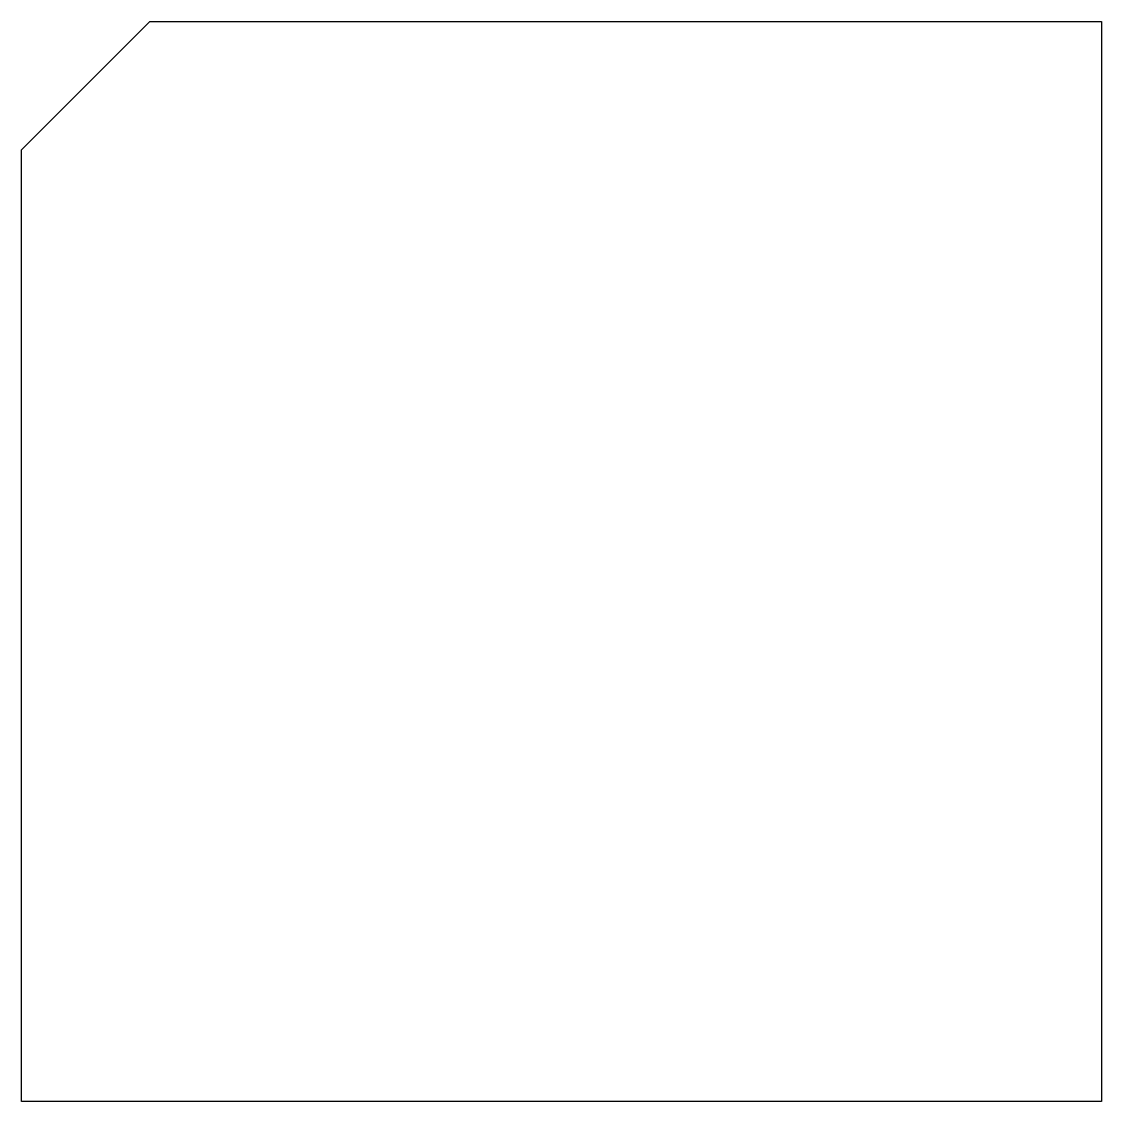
# Model space of a CAD drawing. Extents: x -2.35 to 2.35, y -2.35 to 2.35.
import ezdxf

# ---------------------------------------------------------------- set-up
doc = ezdxf.new("R2010")
doc.units = 0
doc.layers.add('粗实线层', color=7, linetype='CONTINUOUS')

msp = doc.modelspace()

# ---------------------------------------------------------------- linework, layer by layer
at = {"layer": '粗实线层'}
msp.add_lwpolyline([(-2.35, -2.35), (-2.35, 1.7914), (-1.7914, 2.35), (2.35, 2.35), (2.35, -2.35)], close=True, dxfattribs=at)

doc.saveas('drawing.dxf')
